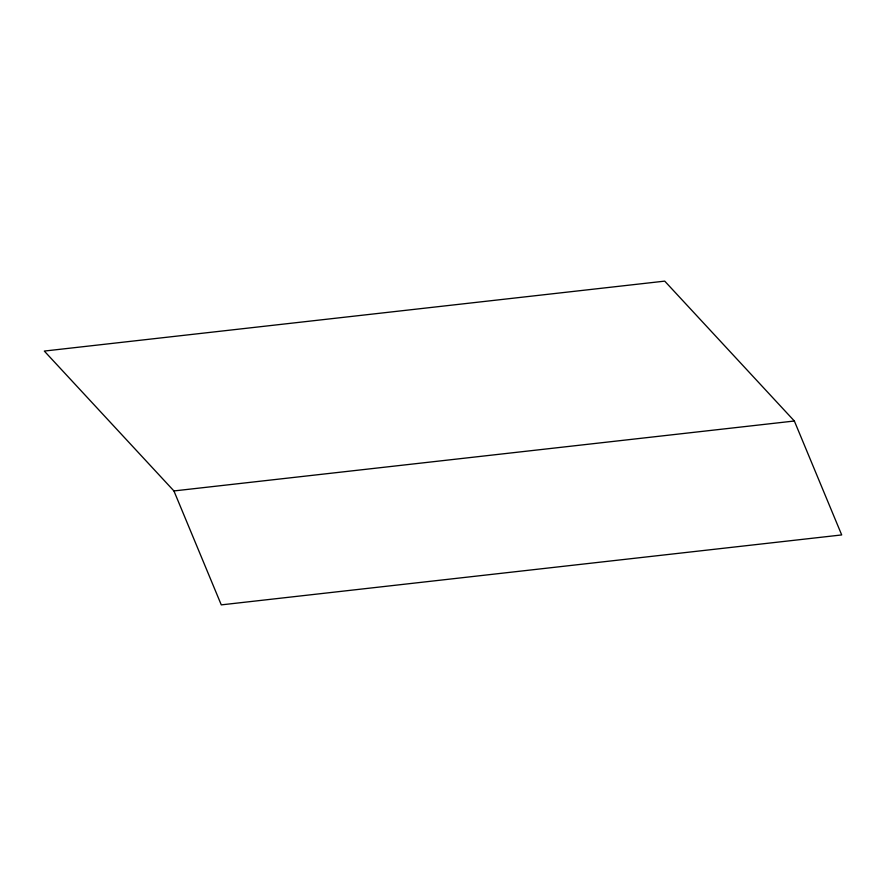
<?xml version="1.0" encoding="UTF-8"?>
<svg xmlns="http://www.w3.org/2000/svg" width="886" height="886" viewBox="0 0 886 886"><rect width="100%" height="100%" fill="white"/><g stroke="black" fill="none" stroke-linecap="round" stroke-linejoin="round"><path stroke-width="1.33" d="M173.933 490.944L794.354 421.005L841.7 534.934L221.279 604.872L173.933 490.944L44.3 351.066L664.721 281.128L794.354 421.005"/></g></svg>
